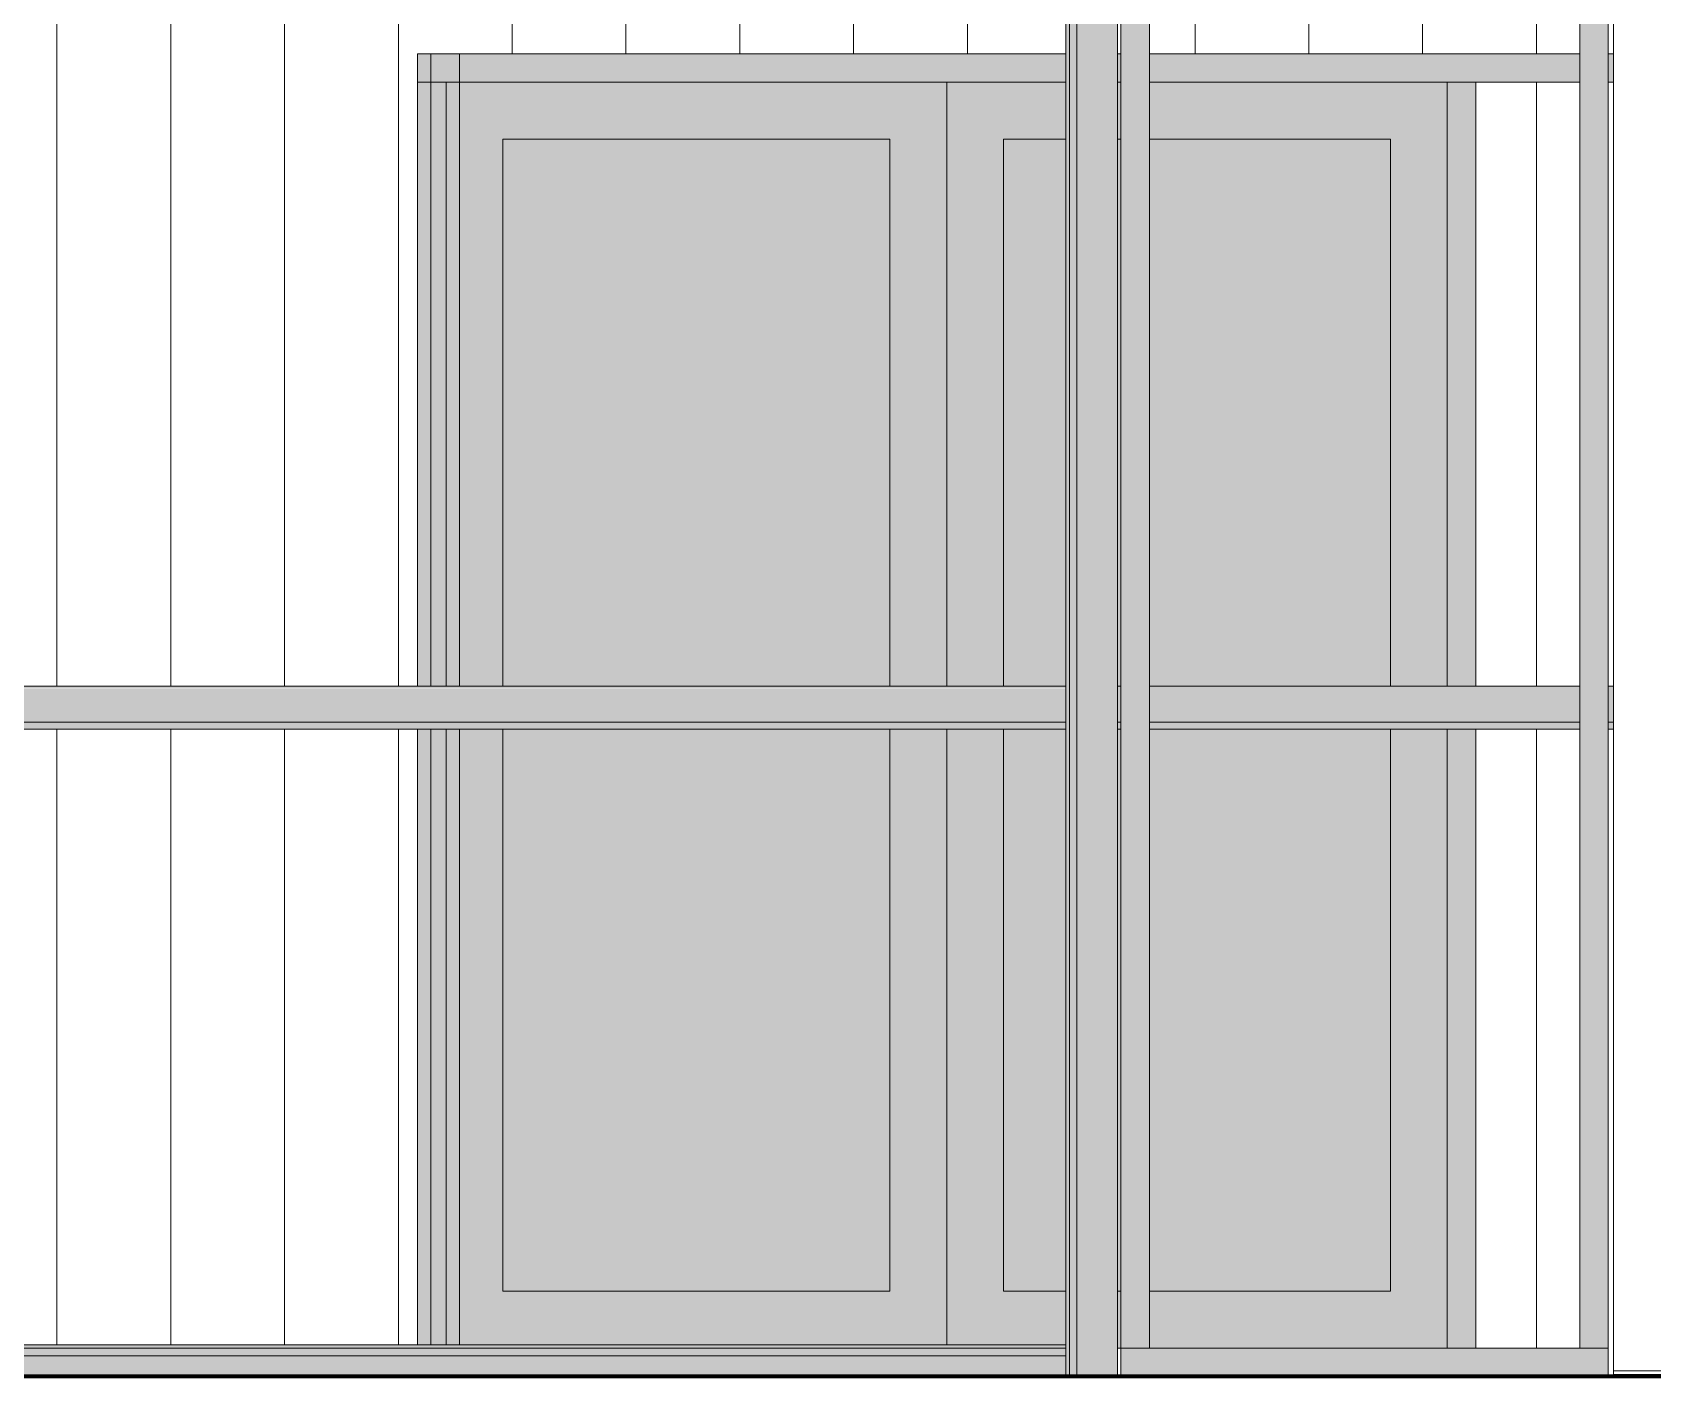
# Model space of a CAD drawing. Header units: inches. Extents: x 20478 to 36715, y -248 to 750.
# Drawn here: x 22225.4 to 22339.3, y 0 to 94.5 of the extents above; entities that cross this region are included whole.
import ezdxf

# ---------------------------------------------------------------- set-up
doc = ezdxf.new("R2010")
doc.units = ezdxf.units.IN
doc.header["$MEASUREMENT"] = 0
for name, color, linetype, lineweight in [('A-DOOR', 31, 'Continuous', 13), ('A-GLAZ-CWMG', 51, 'Continuous', 9), ('A-WALL-PATT', 111, 'Continuous', 13), ('C-TOPO', 7, 'Continuous', 9), ('L-SITE-WALL', 31, 'Continuous', 13), ('S-BEAM', 12, 'Continuous', 9)]:
    doc.layers.add(name, color=color, linetype=linetype, lineweight=lineweight)

# ---------------------------------------------------------------- blocks, each defined once
blk = doc.blocks.new('Girt_C - 8_D-1076698-Elevation - West')
at = {"layer": 'S-BEAM'}
h = blk.add_hatch(color=256, dxfattribs=at)
h.paths.add_polyline_path([(22301.93, 48.37), (22301.93, 48.55), (22301.68, 48.53), (22301.68, 48.37)], flags=0)
h.paths.add_polyline_path([(21774.8, 48.37), (22298.06, 48.38), (22298.06, 48.55), (21774.8, 48.53), (21774.8, 48.41)], flags=0)
h.paths.add_polyline_path([(22336.55, 48.37), (22336.55, 48.55), (22336.18, 48.53), (22336.18, 48.37)], flags=0)
h.paths.add_polyline_path([(21771.18, 48.37), (21771.18, 48.55), (21770.93, 48.53), (21770.93, 48.37)], flags=0)
h.paths.add_polyline_path([(21143.68, 48.37), (21143.93, 48.37), (21143.93, 48.55), (21143.68, 48.52), (21143.68, 48.45)], flags=0)
h.paths.add_polyline_path([(21733.93, 48.37), (21733.93, 48.55), (21733.87, 48.53), (21733.87, 48.37)], flags=0)
h.paths.add_polyline_path([(21176.18, 48.37), (21176.18, 48.55), (21145.93, 48.52), (21145.93, 48.37), (21174.76, 48.37)], flags=0)
h.paths.add_polyline_path([(22334.18, 48.37), (22334.18, 48.55), (22303.93, 48.53), (22303.93, 48.37)], flags=0)
h = blk.add_hatch(color=256, dxfattribs=at)
h.paths.add_polyline_path([(21143.68, 46), (21143.93, 46), (21143.93, 48.37), (21143.68, 48.37), (21143.68, 48.27)], flags=0)
h.paths.add_polyline_path([(21145.93, 46), (21176.18, 46), (21176.18, 48.37), (21145.93, 48.37)], flags=0)
h.paths.add_polyline_path([(22336.55, 46), (22336.55, 48.37), (22336.18, 48.37), (22336.18, 46)], flags=0)
h.paths.add_polyline_path([(22334.18, 46), (22334.18, 48.37), (22303.93, 48.37), (22303.93, 46)], flags=0)
h.paths.add_polyline_path([(22301.93, 46), (22301.93, 48.37), (22301.68, 48.37), (22301.68, 46)], flags=0)
h.paths.add_polyline_path([(21733.87, 46), (21733.93, 46), (21733.93, 48.37), (21733.87, 48.37)], flags=0)
h.paths.add_polyline_path([(22298.06, 46), (22298.06, 48.37), (21774.8, 48.37), (21774.8, 46), (22259.28, 46)], flags=0)
h.paths.add_polyline_path([(21770.93, 46), (21771.18, 46), (21771.18, 48.37), (21770.93, 48.37)], flags=0)
h = blk.add_hatch(color=256, dxfattribs=at)
h.paths.add_polyline_path([(21794.48, 45.52), (22298.06, 45.52), (22298.06, 46), (21774.8, 46), (21774.8, 45.52)], flags=0)
h.paths.add_polyline_path([(21143.93, 45.52), (21143.93, 46), (21143.68, 46), (21143.68, 45.52)], flags=0)
h.paths.add_polyline_path([(22336.55, 45.52), (22336.55, 46), (22336.18, 46), (22336.18, 45.52)], flags=0)
h.paths.add_polyline_path([(21145.93, 45.52), (21176.18, 45.52), (21176.18, 46), (21145.93, 46)], flags=0)
h.paths.add_polyline_path([(22334.18, 45.52), (22334.18, 46), (22303.93, 46), (22303.93, 45.52)], flags=0)
h.paths.add_polyline_path([(22301.93, 45.52), (22301.93, 46), (22301.68, 46), (22301.68, 45.52)], flags=0)
h.paths.add_polyline_path([(21733.87, 45.52), (21733.93, 45.52), (21733.93, 46), (21733.87, 46)], flags=0)
h.paths.add_polyline_path([(21770.93, 45.52), (21771.18, 45.52), (21771.18, 46), (21770.93, 46)], flags=0)
for p, q in [((22298.06, 48.55), (21774.8, 48.55)), ((22301.93, 48.55), (22301.68, 48.55)), ((22334.18, 48.55), (22303.93, 48.55)), ((22336.55, 48.55), (22336.18, 48.55)), ((21774.8, 46), (22298.06, 46)), ((22301.68, 46), (22301.93, 46)), ((22303.93, 46), (22334.18, 46)), ((22336.18, 46), (22336.55, 46)), ((21774.8, 45.52), (22298.06, 45.52)), ((22301.68, 45.52), (22301.93, 45.52)), ((22303.93, 45.52), (22334.18, 45.52)), ((22336.18, 45.52), (22336.55, 45.52))]:
    blk.add_line(p, q, dxfattribs=at)
blk = doc.blocks.new('Rectangular Mullion - Profile_Polycarbonate_Lower-996124-Elevation - West')
at = {"layer": 'A-GLAZ-CWMG'}
for points in [[(22259.28, 1.99), (22298.06, 1.99), (22298.06, 2.24), (21774.8, 2.24), (21774.8, 1.99), (22181.81, 1.99)], [(21774.8, 1.46), (22298.06, 1.46), (22298.06, 1.99), (21774.8, 1.99)], [(22259.28, 0), (22298.06, 0), (22298.06, 1.46), (21774.8, 1.46), (21774.8, 0), (22181.81, 0)]]:
    blk.add_hatch(color=256, dxfattribs=at).paths.add_polyline_path(points, flags=0)
for p, q in [((22298.06, 2.24), (21774.8, 2.24)), ((22298.06, 1.99), (21774.8, 1.99)), ((22298.06, 1.46), (21774.8, 1.46)), ((22298.06, 2.24), (22298.06, 1.99)), ((22298.06, 1.46), (22298.06, 0))]:
    blk.add_line(p, q, dxfattribs=at)
blk = doc.blocks.new('Rectangular Mullion - Profile_Polycarbonate_Upper and left-791728-Elevation - West')
at = {"layer": 'A-GLAZ-CWMG'}
for points in [[(22298.31, 0), (22298.31, 144), (22298.06, 144), (22298.06, 0)], [(22298.84, 0), (22298.84, 144), (22298.31, 144), (22298.31, 0)], [(22298.84, 0), (22301.68, 0), (22301.68, 143.06), (22300.05, 143.06), (22300.05, 144), (22298.84, 144), (22298.84, 20.15)]]:
    blk.add_hatch(color=256, dxfattribs=at).paths.add_polyline_path(points, flags=0)
for p, q in [((22298.31, 144), (22298.31, 0)), ((22298.84, 144), (22300.05, 144)), ((22298.84, 144), (22298.84, 0)), ((22301.68, 143.06), (22301.68, 0)), ((22298.06, 141.17), (22298.06, 1.46))]:
    blk.add_line(p, q, dxfattribs=at)
blk = doc.blocks.new('Rectangular Mullion - Rectangular Mullion 1-789722-Elevation - West')
at = {"layer": 'A-GLAZ-CWMG'}
blk.add_hatch(color=256, dxfattribs=at).paths.add_polyline_path([(22301.93, 0), (22336.18, 0), (22336.18, 2), (22301.93, 2)], flags=0)
for p, q in [((22301.93, 0), (22301.93, 2)), ((22301.93, 2), (22336.18, 2)), ((22336.18, 2), (22336.18, 0))]:
    blk.add_line(p, q, dxfattribs=at)
blk = doc.blocks.new('Rectangular Mullion - Rectangular Mullion 1-827436-Elevation - West')
at = {"layer": 'A-GLAZ-CWMG'}
blk.add_hatch(color=256, dxfattribs=at).paths.add_polyline_path([(22303.93, 2), (22303.93, 97), (22301.93, 97), (22301.93, 2)], flags=0)
for p, q in [((22301.93, 97), (22301.93, 2)), ((22303.93, 97), (22303.93, 2)), ((22303.93, 2), (22301.93, 2))]:
    blk.add_line(p, q, dxfattribs=at)
blk = doc.blocks.new('Rectangular Mullion - Rectangular Mullion 1-827439-Elevation - West')
at = {"layer": 'A-GLAZ-CWMG'}
blk.add_hatch(color=256, dxfattribs=at).paths.add_polyline_path([(22334.18, 2), (22336.18, 2), (22336.18, 97), (22334.18, 97), (22334.18, 20.15)], flags=0)
for p, q in [((22334.18, 2), (22334.18, 97)), ((22336.18, 2), (22336.18, 97)), ((22336.18, 2), (22334.18, 2))]:
    blk.add_line(p, q, dxfattribs=at)
blk = doc.blocks.new('Door_Single_Storefront - one-815663-Elevation - West')
at = {"layer": 'A-DOOR'}
h = blk.add_hatch(color=256, dxfattribs=at)
h.paths.add_polyline_path([(22301.68, 2), (22301.93, 2), (22301.93, 6), (22301.68, 6), (22301.68, 4.97)], flags=0)
h.paths.add_polyline_path([(22303.93, 2), (22324.87, 2), (22324.87, 45.52), (22320.87, 45.52), (22320.87, 6), (22303.93, 6), (22303.93, 4.69)], flags=0)
h.paths.add_polyline_path([(22289.92, 2.24), (22298.06, 2.24), (22298.06, 6), (22293.68, 6), (22293.68, 45.52), (22289.68, 45.52), (22289.68, 2.24)], flags=0)
h.paths.add_polyline_path([(22324.87, 48.55), (22324.87, 91), (22303.93, 91), (22303.93, 87), (22320.87, 87), (22320.87, 48.55), (22322.87, 48.55)], flags=0)
h.paths.add_polyline_path([(22293.68, 48.55), (22293.68, 87), (22298.06, 87), (22298.06, 91), (22289.68, 91), (22289.68, 48.55), (22291.68, 48.55)], flags=0)
h.paths.add_polyline_path([(22301.93, 87), (22301.93, 91), (22301.68, 91), (22301.68, 87)], flags=0)
h = blk.add_hatch(color=256, dxfattribs=at)
h.paths.add_polyline_path([(22298.06, 6), (22298.06, 45.52), (22293.68, 45.52), (22293.68, 6)], flags=0)
h.paths.add_polyline_path([(22320.87, 6), (22320.87, 45.52), (22303.93, 45.52), (22303.93, 6)], flags=0)
h.paths.add_polyline_path([(22301.93, 6), (22301.93, 45.52), (22301.68, 45.52), (22301.68, 6)], flags=0)
h.paths.add_polyline_path([(22301.93, 48.55), (22301.93, 87), (22301.68, 87), (22301.68, 48.55)], flags=0)
h.paths.add_polyline_path([(22303.93, 48.55), (22320.87, 48.55), (22320.87, 87), (22303.93, 87), (22303.93, 70.06)], flags=0)
h.paths.add_polyline_path([(22293.68, 48.55), (22298.06, 48.55), (22298.06, 87), (22293.68, 87)], flags=0)
for p, q in [((22289.68, 91), (22289.68, 48.55)), ((22293.68, 48.55), (22293.68, 87)), ((22293.68, 87), (22298.06, 87)), ((22301.68, 87), (22301.93, 87)), ((22303.93, 87), (22320.87, 87)), ((22320.87, 87), (22320.87, 48.55)), ((22289.68, 45.52), (22289.68, 2.24)), ((22293.68, 6), (22293.68, 45.52)), ((22320.87, 45.52), (22320.87, 6)), ((22298.06, 6), (22293.68, 6)), ((22301.93, 6), (22301.68, 6)), ((22320.87, 6), (22303.93, 6)), ((22301.68, 2), (22301.93, 2))]:
    blk.add_line(p, q, dxfattribs=at)
blk = doc.blocks.new('Door_Single_Storefront - one-824383-Elevation - West')
at = {"layer": 'A-DOOR'}
h = blk.add_hatch(color=256, dxfattribs=at)
h.paths.add_polyline_path([(22289.68, 2.24), (22289.68, 45.52), (22285.68, 45.52), (22285.68, 6), (22258.49, 6), (22258.49, 45.52), (22255.43, 45.52), (22255.43, 2.24), (22289.43, 2.24)], flags=0)
h.paths.add_polyline_path([(22285.68, 48.55), (22289.68, 48.55), (22289.68, 91), (22255.43, 91), (22255.43, 48.55), (22258.49, 48.55), (22258.49, 87), (22285.68, 87)], flags=0)
h = blk.add_hatch(color=256, dxfattribs=at)
h.paths.add_polyline_path([(22259.28, 6), (22285.68, 6), (22285.68, 45.52), (22258.49, 45.52), (22258.49, 6)], flags=0)
h.paths.add_polyline_path([(22285.68, 48.55), (22285.68, 87), (22258.49, 87), (22258.49, 48.55), (22259.28, 48.55)], flags=0)
for p, q in [((22289.68, 48.55), (22289.68, 91)), ((22258.49, 48.55), (22258.49, 87)), ((22258.49, 87), (22285.68, 87)), ((22285.68, 87), (22285.68, 48.55)), ((22258.49, 6), (22258.49, 45.52)), ((22285.68, 45.52), (22285.68, 6)), ((22289.68, 2.24), (22289.68, 45.52)), ((22285.68, 6), (22258.49, 6))]:
    blk.add_line(p, q, dxfattribs=at)
blk = doc.blocks.new('Rectangular Mullion - Rectangular Mullion 1-769206-Elevation - West')
at = {"layer": 'A-GLAZ-CWMG'}
h = blk.add_hatch(color=256, dxfattribs=at)
h.paths.add_polyline_path([(22334.18, 91), (22334.18, 93), (22325.87, 93), (22325.87, 91)], flags=0)
h.paths.add_polyline_path([(22336.55, 91), (22336.55, 93), (22336.18, 93), (22336.18, 91)], flags=0)
for p, q in [((22334.18, 93), (22325.87, 93)), ((22336.55, 93), (22336.18, 93)), ((22334.18, 91), (22325.87, 91)), ((22336.55, 91), (22336.18, 91))]:
    blk.add_line(p, q, dxfattribs=at)
blk = doc.blocks.new('Rectangular Mullion - Rectangular Mullion 1-815657-Elevation - West')
at = {"layer": 'A-GLAZ-CWMG'}
h = blk.add_hatch(color=256, dxfattribs=at)
h.paths.add_polyline_path([(22301.68, 91), (22301.93, 91), (22301.93, 93), (22301.68, 93)], flags=0)
h.paths.add_polyline_path([(22298.06, 91), (22298.06, 93), (22289.68, 93), (22289.68, 91)], flags=0)
h.paths.add_polyline_path([(22325.87, 91), (22325.87, 93), (22303.93, 93), (22303.93, 91)], flags=0)
for p, q in [((22298.06, 93), (22289.68, 93)), ((22301.93, 93), (22301.68, 93)), ((22325.87, 93), (22303.93, 93)), ((22298.06, 91), (22289.68, 91)), ((22301.93, 91), (22301.68, 91)), ((22325.87, 91), (22303.93, 91))]:
    blk.add_line(p, q, dxfattribs=at)
blk = doc.blocks.new('Rectangular Mullion - Rectangular Mullion 1-824385-Elevation - West')
at = {"layer": 'A-GLAZ-CWMG'}
h = blk.add_hatch(color=256, dxfattribs=at)
h.paths.add_polyline_path([(22255.43, 2.24), (22255.43, 45.52), (22253.43, 45.52), (22253.43, 2.24)], flags=0)
h.paths.add_polyline_path([(22255.43, 48.55), (22255.43, 93), (22253.43, 93), (22253.43, 48.55)], flags=0)
for p, q in [((22253.43, 93), (22255.43, 93)), ((22253.43, 93), (22253.43, 48.55)), ((22255.43, 93), (22255.43, 48.55)), ((22253.43, 45.52), (22253.43, 2.24)), ((22255.43, 45.52), (22255.43, 2.24))]:
    blk.add_line(p, q, dxfattribs=at)
blk = doc.blocks.new('Rectangular Mullion - Rectangular Mullion 1-729102-Elevation - West')
at = {"layer": 'A-GLAZ-CWMG'}
h = blk.add_hatch(color=256, dxfattribs=at)
h.paths.add_polyline_path([(22324.87, 2), (22326.87, 2), (22326.87, 45.52), (22324.87, 45.52), (22324.87, 20.15)], flags=0)
h.paths.add_polyline_path([(22324.87, 48.55), (22326.87, 48.55), (22326.87, 91), (22324.87, 91)], flags=0)
for p, q in [((22324.87, 91), (22326.87, 91)), ((22324.87, 91), (22324.87, 48.55)), ((22326.87, 91), (22326.87, 48.55)), ((22324.87, 45.52), (22324.87, 2)), ((22326.87, 45.52), (22326.87, 2))]:
    blk.add_line(p, q, dxfattribs=at)
blk = doc.blocks.new('Rectangular Mullion - Rectangular Mullion 1-824386-Elevation - West')
at = {"layer": 'A-GLAZ-CWMG'}
blk.add_hatch(color=256, dxfattribs=at).paths.add_polyline_path([(22252.49, 91), (22289.68, 91), (22289.68, 93), (22252.49, 93)], flags=0)
for p, q in [((22252.49, 91), (22252.49, 93)), ((22289.68, 93), (22252.49, 93)), ((22289.68, 91), (22252.49, 91))]:
    blk.add_line(p, q, dxfattribs=at)
blk = doc.blocks.new('Rectangular Mullion - Rectangular Mullion 1-824387-Elevation - West')
at = {"layer": 'A-GLAZ-CWMG'}
h = blk.add_hatch(color=256, dxfattribs=at)
h.paths.add_polyline_path([(22254.49, 2.24), (22254.49, 45.52), (22252.49, 45.52), (22252.49, 2.24)], flags=0)
h.paths.add_polyline_path([(22254.49, 48.55), (22254.49, 91), (22252.49, 91), (22252.49, 48.55)], flags=0)
for p, q in [((22252.49, 91), (22254.49, 91)), ((22252.49, 91), (22252.49, 48.55)), ((22254.49, 91), (22254.49, 48.55)), ((22252.49, 45.52), (22252.49, 2.24)), ((22254.49, 45.52), (22254.49, 2.24))]:
    blk.add_line(p, q, dxfattribs=at)

msp = doc.modelspace()

# ---------------------------------------------------------------- hatches: boundary and pattern name
at = {"layer": 'A-WALL-PATT', "lineweight": 9}
h = msp.add_hatch(dxfattribs=at)
h.set_pattern_fill('FP_2', color=256, style=0, pattern_type=2)
h.set_pattern_definition([(0, (22784.93, 0.25), (-193, 193), [48, -145]), (90, (22784.93, 0.25), (-193, 1e-14), [96.25, -96.75]), (180, (22832.93, 96.5), (-193, 193), [48, -145]), (90, (22832.93, 0.25), (-193, 1e-14), [96.25, -96.75]), (180, (22832.93, 96.75), (-193, 193), [48, -145]), (90, (22832.93, 96.75), (-193, 1e-14), [96.25, -96.75]), (0, (22784.93, 193), (-193, 193), [48, -145]), (90, (22784.93, 96.75), (-193, 1e-14), [96.25, -96.75]), (0, (22833.18, 48.25), (-193, 193), [48, -145]), (90, (22833.18, 0), (-193, 1e-14), [48.25, -144.75]), (90, (22881.18, 0), (-193, 1e-14), [48.25, -144.75]), (0, (22833.18, 144.75), (-193, 193), [48, -145]), (90, (22833.18, 48.5), (-193, 1e-14), [96.25, -96.75]), (180, (22881.18, 48.5), (-193, 193), [48, -145]), (90, (22881.18, 48.5), (-193, 1e-14), [96.25, -96.75]), (90, (22833.18, 145), (-193, 1e-14), [48, -145]), (180, (22881.18, 145), (-193, 193), [48, -145]), (90, (22881.18, 145), (-193, 1e-14), [48, -145]), (0, (22881.43, 0.25), (-193, 193), [48, -145]), (90, (22881.43, 0.25), (-193, 1e-14), [96.25, -96.75]), (180, (22929.43, 96.5), (-193, 193), [48, -145]), (90, (22929.43, 0.25), (-193, 1e-14), [96.25, -96.75]), (180, (22929.43, 96.75), (-193, 193), [48, -145]), (90, (22929.43, 96.75), (-193, 1e-14), [96.25, -96.75]), (180, (22929.43, 193), (-193, 193), [48, -145]), (90, (22881.43, 96.75), (-193, 1e-14), [96.25, -96.75]), (0, (22929.68, 48.25), (-193, 193), [48, -145]), (90, (22929.68, 0), (-193, 1e-14), [48.25, -144.75]), (90, (22977.68, 0), (-193, 1e-14), [48.25, -144.75]), (0, (22929.68, 144.75), (-193, 193), [48, -145]), (90, (22929.68, 48.5), (-193, 1e-14), [96.25, -96.75]), (180, (22977.68, 48.5), (-193, 193), [48, -145]), (90, (22977.68, 48.5), (-193, 1e-14), [96.25, -96.75]), (90, (22929.68, 145), (-193, 1e-14), [48, -145]), (180, (22977.68, 145), (-193, 193), [48, -145]), (90, (22977.68, 145), (-193, 1e-14), [48, -145])])
h.paths.add_polyline_path([(22336.55281, 0), (22542.92781, 0), (22542.92781, 142.06358), (22541.30281, 142.06358), (22541.30281, 150.86328), (22538.80281, 150.86328), (22538.80281, 151.75), (22520.67781, 151.75), (22520.67781, 143.06358), (22517.17781, 143.06358), (22517.17781, 151.75), (22496.55281, 151.75), (22496.55281, 143.06358), (22493.05281, 143.06358), (22493.05281, 151.75), (22472.42781, 151.75), (22472.42781, 143.06358), (22468.92781, 143.06358), (22468.92781, 151.75), (22448.30281, 151.75), (22448.30281, 143.06358), (22444.80281, 143.06358), (22444.80281, 151.75), (22424.17781, 151.75), (22424.17781, 143.06358), (22420.67781, 143.06358), (22420.67781, 151.75), (22400.05281, 151.75), (22400.05281, 143.06358), (22396.55281, 143.06358), (22396.55281, 151.75), (22375.92781, 151.75), (22375.92781, 143.06358), (22372.42781, 143.06358), (22372.42781, 151.75), (22351.80281, 151.75), (22351.80281, 143.06358), (22348.30281, 143.06358), (22348.30281, 151.75), (22336.55281, 151.75), (22336.55281, 20.14573)], flags=0)
h.paths.add_polyline_path([(22782.55281, 145), (22782.55281, 150.86328), (22761.92781, 150.86328), (22761.92781, 145), (22782.16896, 145)], flags=0)
h.paths.add_polyline_path([(22733.75292, 145), (22734.30281, 145), (22734.30281, 150.86328), (22713.67781, 150.86328), (22713.67781, 145), (22728.91131, 145)], flags=0)
h.paths.add_polyline_path([(22737.80281, 145), (22758.42781, 145), (22758.42781, 150.86328), (22737.80281, 150.86328), (22737.80281, 149.30729)], flags=0)
h.paths.add_polyline_path([(22786.55281, 145), (22786.55281, 150.86328), (22786.05281, 150.86328), (22786.05281, 145)], flags=0)
h.paths.add_polyline_path([(22710.17781, 145), (22710.17781, 150.86328), (22689.55281, 150.86328), (22689.55281, 145), (22709.5449, 145)], flags=0)
h.paths.add_polyline_path([(22544.80281, 145), (22565.42781, 145), (22565.42781, 150.86328), (22544.80281, 150.86328), (22544.80281, 145.07175)], flags=0)
h.paths.add_polyline_path([(22685.33687, 145), (22686.05281, 145), (22686.05281, 150.86328), (22665.42781, 150.86328), (22665.42781, 145), (22680.49527, 145)], flags=0)
h.paths.add_polyline_path([(22568.92781, 145), (22589.55281, 145), (22589.55281, 150.86328), (22568.92781, 150.86328), (22568.92781, 145.99495)], flags=0)
h.paths.add_polyline_path([(22593.05281, 145), (22613.67781, 145), (22613.67781, 150.86328), (22593.05281, 150.86328), (22593.05281, 146.91816)], flags=0)
h.paths.add_polyline_path([(22617.17781, 145), (22637.80281, 145), (22637.80281, 150.86328), (22617.17781, 150.86328), (22617.17781, 147.84136)], flags=0)
h.paths.add_polyline_path([(22656.28725, 145), (22661.92781, 145), (22661.92781, 150.86328), (22641.30281, 150.86328), (22641.30281, 145), (22646.60404, 145)], flags=0)
h = msp.add_hatch(dxfattribs=at)
h.set_pattern_fill('FP_1', color=256, style=0, pattern_type=2)
h.set_pattern_definition([(90, (22307.131, 0), (-8, 5e-16), [])])
h.paths.add_polyline_path([(22301.67781, 0), (22301.92781, 0), (22301.92781, 2), (22301.67781, 2), (22301.67781, 1.456)], flags=0)
h.paths.add_polyline_path([(21770.92781, 0), (21771.17781, 0), (21771.17781, 45.51791), (21770.92781, 45.51791), (21770.92781, 1.456)], flags=0)
h.paths.add_polyline_path([(22336.17781, 0), (22336.55281, 0), (22336.55281, 45.51791), (22336.17781, 45.51791), (22336.17781, 2)], flags=0)
h.paths.add_polyline_path([(21733.92781, 2), (21733.92781, 45.51791), (21733.86531, 45.51791), (21733.86531, 2)], flags=0)
h.paths.add_polyline_path([(22334.17781, 2), (22334.17781, 45.51791), (22326.86531, 45.51791), (22326.86531, 2)], flags=0)
h.paths.add_polyline_path([(21873.55281, 2.244), (22102.80281, 2.244), (22102.80281, 45.51791), (21873.55281, 45.51791)], flags=0)
h.paths.add_polyline_path([(22114.80281, 2.244), (22252.49031, 2.244), (22252.49031, 45.51791), (22114.80281, 45.51791), (22114.80281, 20.14573)], flags=0)
h.paths.add_polyline_path([(21861.55281, 2.244), (21861.55281, 45.51791), (21774.79981, 45.51791), (21774.79981, 2.244), (21794.48171, 2.244)], flags=0)
h.paths.add_polyline_path([(22114.80281, 48.55469), (22252.49031, 48.55469), (22252.49031, 93), (22298.05581, 93), (22298.00854, 96.12728), (22114.80281, 96.12728), (22114.80281, 95.15106)], flags=0)
h.paths.add_polyline_path([(22102.80281, 48.55469), (22102.80281, 96.12728), (21873.55281, 96.12728), (21873.55281, 48.55469), (21949.41304, 48.55469)], flags=0)
h.paths.add_polyline_path([(22334.17781, 48.55469), (22334.17781, 91), (22326.86531, 91), (22326.86531, 48.55469)], flags=0)
h.paths.add_polyline_path([(22336.55281, 48.55469), (22336.55281, 91), (22336.17781, 91), (22336.17781, 48.55469)], flags=0)
h.paths.add_polyline_path([(21794.48171, 48.55469), (21861.55281, 48.55469), (21861.55281, 96.12728), (21774.79981, 96.12728), (21774.79981, 48.55469)], flags=0)
h.paths.add_polyline_path([(21770.92781, 48.55469), (21771.17781, 48.55469), (21771.17781, 96.12728), (21770.92781, 96.12728), (21770.92781, 54.03811)], flags=0)
h.paths.add_polyline_path([(21733.86531, 48.55469), (21733.92781, 48.55469), (21733.92781, 96), (21733.86531, 96), (21733.86531, 92)], flags=0)
h.paths.add_polyline_path([(22326.86531, 93), (22334.17781, 93), (22334.17781, 96), (22303.92781, 96), (22303.92781, 93), (22325.86531, 93)], flags=0)
h.paths.add_polyline_path([(22336.55281, 93), (22336.55281, 96.12728), (22336.17781, 96.12728), (22336.17781, 93)], flags=0)
h.paths.add_polyline_path([(22301.67781, 93), (22301.92781, 93), (22301.92781, 96.12728), (22301.67781, 96.12728), (22301.67781, 95.15106)], flags=0)
h.paths.add_polyline_path([(21852.58096, 99.16406), (21861.55281, 99.16406), (21861.55281, 131.2859), (21774.79981, 131.2859), (21774.79981, 99.16406), (21833.21454, 99.16406)], flags=0)
h.paths.add_polyline_path([(21873.55281, 99.16406), (22102.80281, 99.16406), (22102.80281, 131.2859), (21873.55281, 131.2859), (21873.55281, 120.54669)], flags=0)
h.paths.add_polyline_path([(21733.86531, 99.16406), (21733.92781, 99.16406), (21733.92781, 131.2859), (21733.86531, 131.2859), (21733.86531, 113.75517)], flags=0)
h.paths.add_polyline_path([(22298.00854, 99.16406), (22298.05581, 99.16406), (22298.00854, 131.2859), (22114.80281, 131.2859), (22114.80281, 99.16406), (22259.27571, 99.16406)], flags=0)
h.paths.add_polyline_path([(21735.92781, 99.16406), (21768.92781, 99.16406), (21768.92781, 131.2859), (21735.92781, 131.2859), (21735.92781, 113.85545)], flags=0)
h.paths.add_polyline_path([(22301.67781, 99.16406), (22301.92781, 99.16406), (22301.92781, 131.2859), (22301.67781, 131.2859)], flags=0)
h.paths.add_polyline_path([(22303.92781, 99.16406), (22334.17781, 99.16406), (22334.17781, 131.2859), (22303.92781, 131.2859)], flags=0)
h.paths.add_polyline_path([(22336.17781, 99.16406), (22336.55281, 99.16406), (22336.55281, 131.2859), (22336.17781, 131.2859)], flags=0)
h.paths.add_polyline_path([(21770.92781, 99.16406), (21771.17781, 99.16406), (21771.17781, 131.2859), (21770.92781, 131.2859), (21770.92781, 115.55713)], flags=0)

# ---------------------------------------------------------------- linework, layer by layer
at = {"layer": 'C-TOPO', "lineweight": 70}
msp.add_line((22734.05267, 0), (20848.57774, 0), dxfattribs=at)
at = {"layer": 'C-TOPO'}
msp.add_line((22734.05273, 0), (20848.5791, 0), dxfattribs=at)
at = {"layer": 'L-SITE-WALL'}
msp.add_line((22336.55281, 151.75), (22336.55281, 0), dxfattribs=at)

# ---------------------------------------------------------------- block references
at = {"layer": 'A-DOOR'}
for name in ['Door_Single_Storefront - one-824383-Elevation - West', 'Door_Single_Storefront - one-815663-Elevation - West']:
    msp.add_blockref(name, (0, 0), dxfattribs=at)
at = {"layer": 'A-GLAZ-CWMG'}
for name in ['Rectangular Mullion - Profile_Polycarbonate_Upper and left-791728-Elevation - West', 'Rectangular Mullion - Rectangular Mullion 1-827436-Elevation - West', 'Rectangular Mullion - Rectangular Mullion 1-827439-Elevation - West', 'Rectangular Mullion - Rectangular Mullion 1-824386-Elevation - West', 'Rectangular Mullion - Rectangular Mullion 1-824385-Elevation - West', 'Rectangular Mullion - Rectangular Mullion 1-815657-Elevation - West', 'Rectangular Mullion - Rectangular Mullion 1-769206-Elevation - West', 'Rectangular Mullion - Rectangular Mullion 1-824387-Elevation - West', 'Rectangular Mullion - Rectangular Mullion 1-729102-Elevation - West', 'Rectangular Mullion - Profile_Polycarbonate_Lower-996124-Elevation - West', 'Rectangular Mullion - Rectangular Mullion 1-789722-Elevation - West']:
    msp.add_blockref(name, (0, 0), dxfattribs=at)
at = {"layer": 'S-BEAM'}
msp.add_blockref('Girt_C - 8_D-1076698-Elevation - West', (0, 0), dxfattribs=at)

doc.saveas('drawing.dxf')
